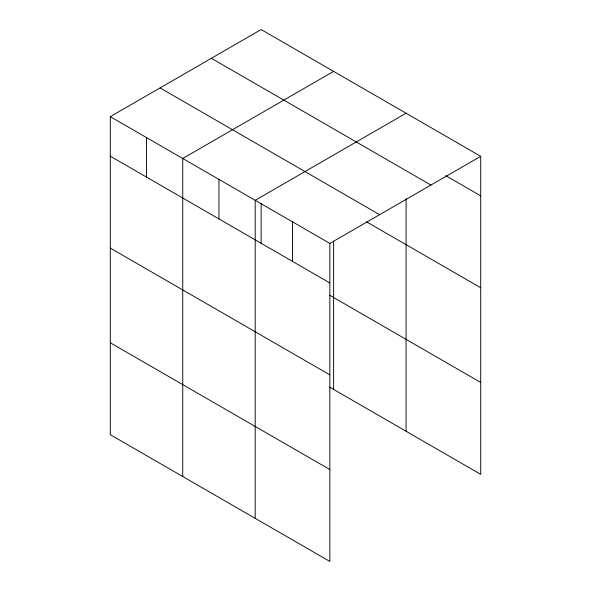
<?xml version="1.0" encoding="UTF-8"?>
<svg xmlns="http://www.w3.org/2000/svg" width="591" height="591" viewBox="0 0 591 591"><rect width="100%" height="100%" fill="white"/><g stroke="black" fill="none" stroke-linecap="round" stroke-linejoin="round"><path stroke-width="0.89" d="M110.288 116.656L329.844 243.411L329.844 561.45L110.288 434.688L110.288 116.656L261.156 29.55L480.712 156.312L480.712 474.344L329.675 387.142M333.612 71.378L182.737 158.484L182.737 476.523M406.061 113.213L255.194 200.312L255.194 518.351M329.844 243.411L480.712 156.312M445.769 175.667L480.712 195.843M211.371 58.295L430.928 185.057M160.072 87.911L379.629 214.666M366.686 221.92L480.712 287.751M110.288 156.187L329.844 282.949M329.675 295.241L480.712 382.443M110.288 248.094L329.844 374.857M110.288 342.787L329.844 469.542M406.061 198.702L406.061 431.245M333.612 241.062L333.612 389.417M292.515 221.861L292.515 261.399M261.156 203.784L261.156 243.847M218.965 179.398L218.965 218.936M146.516 137.57L146.516 177.101"/></g></svg>
